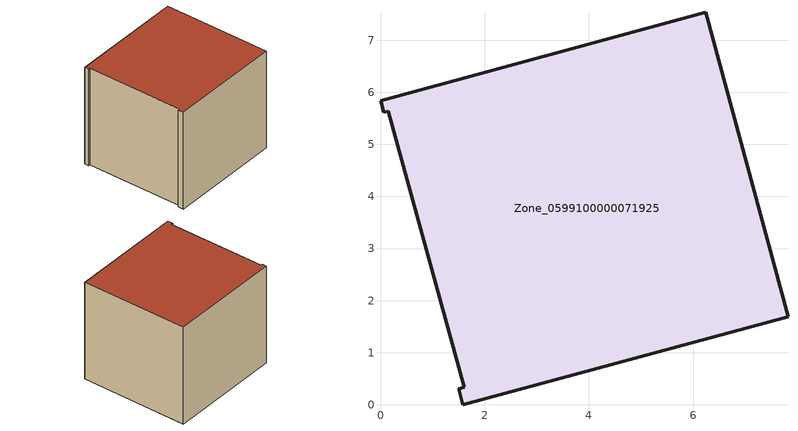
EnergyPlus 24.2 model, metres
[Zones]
Zone_0599100000071925
 floor ground (C_G): 1.61,0.34 0.15,5.64 0.06,5.61 0,5.84 6.25,7.54 7.82,1.7 1.58,0 1.5,0.31 z0
 wall outside (C_F): 1.58,0 7.82,1.7 6.25,7.54 0,5.84 0.06,5.61 0.15,5.64 1.61,0.34 1.5,0.31 1.58,0 z0:5.72
 roof outside (C_R): 0.15,5.64 1.61,0.34 1.5,0.31 1.58,0 7.82,1.7 6.25,7.54 0,5.84 0.06,5.61 z5.72
[BUILDING]
Pand.0599100000071925: North Axis=0; Terrain=City; Loads Convergence Tolerance Value=0.04; Temperature Convergence Tolerance Value=0.4; Solar Distribution=FullExterior; Maximum Number of Warmup Days=25; Minimum Number of Warmup Days=1
[Site:Location]
Rotterdam.The.Hague.AP_ZH_NLD Design_Conditions: Latitude=51.96; Longitude=4.45; Time Zone=1; Elevation=-4.5
[SITE:GROUNDTEMPERATURE:BUILDINGSURFACE]
18, 18, 18, 18, 18, 18, 18, 18, 18, 18, 18, 18
[MATERIAL] Thermal Absorptance=0.9; Solar Absorptance=0.7; Visible Absorptance=0.7
Name | Roughness | Thickness | Conductivity | Density | Specific Heat
G.TI.1946-1964 | MediumSmooth | 0.15 | 1 | 540 | 1210
F.TI.1946-1964 | Rough | 0.3 | 0.857143 | 1920 | 840
R.TI.1946-1964 | MediumRough | 0.2 | 0.277778 | 1500 | 1000
[CONSTRUCTION]
C_G: G.TI.1946-1964
C_F: F.TI.1946-1964
C_R: R.TI.1946-1964
[ZONE]
Zone_0599100000071925: Type=1; Multiplier=1; Ceiling Height=Autocalculate; Volume=Autocalculate; Floor Area=autocalculate; Part of Total Floor Area=Yes
[ZONEINFILTRATION:DESIGNFLOWRATE]
Infil_Zone_0599100000071925: Zone or ZoneList or Space or SpaceList=Zone_0599100000071925; Schedule=AlwaysOn; Design Flow Rate Calculation Method=Flow/Area; Flow Rate per Floor Area=0.003; Constant Term Coefficient=1; Temperature Term Coefficient=0; Velocity Term Coefficient=0; Velocity Squared Term Coefficient=0
[HVACTEMPLATE:ZONE:IDEALLOADSAIRSYSTEM]
Zone_0599100000071925: Maximum Heating Supply Air Temperature=50; Minimum Cooling Supply Air Temperature=13; Maximum Heating Supply Air Humidity Ratio=0.0156; Minimum Cooling Supply Air Humidity Ratio=0.0077; Heating Limit=NoLimit; Cooling Limit=NoLimit; Dehumidification Control Type=ConstantSensibleHeatRatio; Cooling Sensible Heat Ratio=0.7; Dehumidification Setpoint=60; Humidification Control Type=None; Humidification Setpoint=30; Outdoor Air Method=None; Outdoor Air Flow Rate per Person=0.00944; Outdoor Air Flow Rate per Zone Floor Area=0; Outdoor Air Flow Rate per Zone=0; Demand Controlled Ventilation Type=None; Outdoor Air Economizer Type=NoEconomizer; Heat Recovery Type=None; Sensible Heat Recovery Effectiveness=0.7; Latent Heat Recovery Effectiveness=0.65
[ZONECONTROL:THERMOSTAT]
ThermostatControl_Zone_0599100000071925: Zone or ZoneList=Zone_0599100000071925; Control Type Schedule=DualSetpointControlType; Control 1=Thermostat_Zone_0599100000071925; Temperature Difference Between Cutout And Setpoint=0
[THERMOSTATSETPOINT:DUALSETPOINT]
Thermostat_Zone_0599100000071925: Heating Setpoint Temperature Schedule=HeatingSetpoint_Zone_0599100000071925; Cooling Setpoint Temperature Schedule=CoolingSetpoint_Zone_0599100000071925
[SCHEDULE:COMPACT]
HeatingSetpoint_Zone_0599100000071925: Through: 12/31, For: AllDays, Until: 24:00, 21
CoolingSetpoint_Zone_0599100000071925: Through: 12/31, For: AllDays, Until: 24:00, 24
DualSetpointControlType: Through: 12/31, For: AllDays, Until: 24:00, 4
AlwaysOn: Through: 12/31, For: AllDays, Until: 24:00, 1
